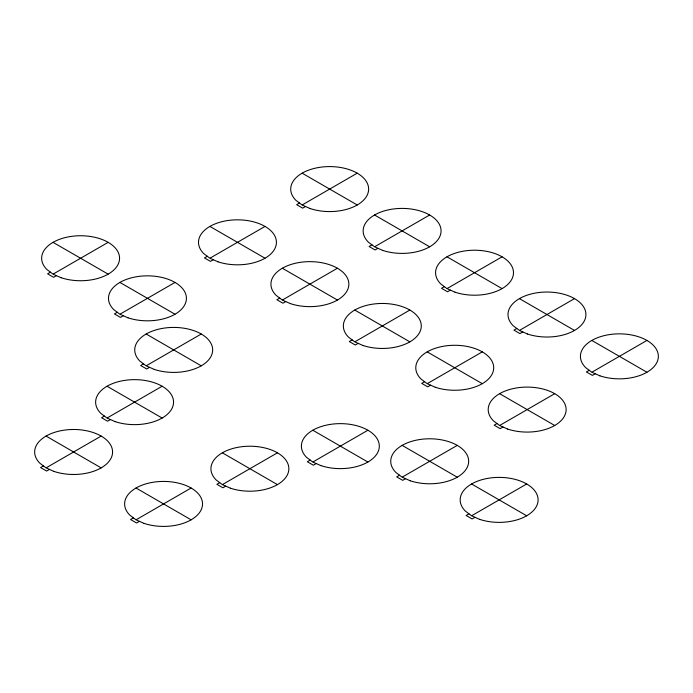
<?xml version="1.0" encoding="UTF-8"?>
<svg xmlns="http://www.w3.org/2000/svg" width="693" height="693" viewBox="0 0 693 693"><rect width="100%" height="100%" fill="white"/><g stroke="black" fill="none" stroke-linecap="round" stroke-linejoin="round"><path stroke-width="1.04" d="M50.442 272.193L47.592 273.839L53.595 277.304L56.445 275.658M53.448 273.926L108.151 242.342M207.302 256.271L204.444 257.917L210.447 261.382L213.305 259.736M299.515 203.023L296.665 204.678L302.668 208.143L305.518 206.497M210.3 258.004L265.012 226.42M302.52 204.764L357.224 173.172M117.299 312.274L114.449 313.929L120.452 317.394L123.302 315.739M120.305 314.007L175.008 282.423M143.546 363.86L140.696 365.514L146.699 368.979L149.549 367.325M146.552 365.592L201.256 334.009M279.729 298.085L276.871 299.731L282.874 303.196L285.733 301.55M371.942 244.846L369.092 246.491L375.095 249.956L377.945 248.311M282.727 299.818L337.439 268.234M374.948 246.578L429.651 214.995M104.435 416.086L101.576 417.74L107.58 421.205L110.438 419.56M107.432 417.818L162.136 386.235M43.451 465.93L40.601 467.576L46.604 471.041L49.463 469.395M46.457 467.662L101.161 436.07M352.157 339.899L349.298 341.545L355.301 345.019L358.16 343.364M444.378 286.659L441.519 288.305L447.522 291.77L450.381 290.124M355.162 341.632L409.866 310.048M447.375 288.392L502.079 256.808M133.411 517.862L130.561 519.516L136.564 522.981L139.414 521.327M136.417 519.594L191.121 488.011M219.733 482.657L216.874 484.312L222.886 487.777L225.736 486.122M222.739 484.39L277.443 452.806M424.584 381.713L421.734 383.368L427.737 386.833L430.587 385.178M516.805 328.473L513.946 330.128L519.949 333.593L522.808 331.938M427.59 383.446L482.293 351.862M519.802 330.206L574.506 298.622M310.195 460.074L307.337 461.72L313.34 465.194L316.199 463.539M313.201 461.807L367.905 430.223M399.54 475.225L396.691 476.879L402.694 480.344L405.544 478.698M402.546 476.957L457.25 445.374M497.011 423.536L494.161 425.181L500.164 428.646L503.014 427.001M589.232 370.296L586.373 371.942L592.376 375.407L595.235 373.761M500.017 425.268L554.721 393.685M592.229 372.028L646.941 340.436M468.979 513.825L466.12 515.479L472.124 518.944L474.982 517.29M471.976 515.557L526.689 483.974M302.122 173.172L357.224 204.989M374.549 214.995L429.651 246.803M446.976 256.808L502.079 288.617M519.412 298.622L574.506 330.44M591.839 340.436L646.941 372.254M209.91 226.42L265.012 258.229M282.337 268.234L337.439 300.043M354.764 310.048L409.866 341.857M427.191 351.862L482.293 383.679M499.618 393.685L554.721 425.493M53.049 242.342L108.151 274.151M471.586 483.974L526.689 515.791M119.906 282.423L175.008 314.241M402.148 445.374L457.25 477.191M146.154 334.009L201.256 365.826M312.803 430.223L367.905 462.04M107.034 386.235L162.136 418.052M222.34 452.806L277.443 484.624M46.059 436.07L101.161 467.888M136.019 488.011L191.121 519.828M310.195 208.567L302.122 204.989L295.928 200.329A38.964 22.497 0 0 1 322.912 166.926A38.964 22.497 0 0 1 368.044 192.992A38.964 22.497 0 0 1 310.195 208.567M382.623 250.381L374.549 246.803L368.355 242.143A38.964 22.497 0 0 1 395.339 208.749A38.964 22.497 0 0 1 440.471 234.806A38.964 22.497 0 0 1 382.623 250.381M455.05 292.195L446.976 288.617L440.791 283.965A38.964 22.497 0 0 1 467.766 250.563A38.964 22.497 0 0 1 512.898 276.62A38.964 22.497 0 0 1 455.05 292.195M527.477 334.009L519.412 330.44L513.218 325.779A38.964 22.497 0 0 1 540.193 292.377A38.964 22.497 0 0 1 585.334 318.433A38.964 22.497 0 0 1 527.477 334.009M599.904 375.831L591.839 372.254L585.646 367.593A38.964 22.497 0 0 1 612.621 334.191A38.964 22.497 0 0 1 657.761 360.256A38.964 22.497 0 0 1 599.904 375.831M217.974 261.807L209.91 258.229L203.716 253.569A38.964 22.497 0 0 1 230.691 220.166A38.964 22.497 0 0 1 275.831 246.232A38.964 22.497 0 0 1 217.974 261.807M290.402 303.621L282.337 300.043L276.143 295.383A38.964 22.497 0 0 1 303.118 261.989A38.964 22.497 0 0 1 348.258 288.045A38.964 22.497 0 0 1 290.402 303.621M362.829 345.435L354.764 341.857L348.57 337.205A38.964 22.497 0 0 1 375.545 303.803A38.964 22.497 0 0 1 420.686 329.859A38.964 22.497 0 0 1 362.829 345.435M435.265 387.248L427.191 383.679L420.998 379.019A38.964 22.497 0 0 1 447.981 345.616A38.964 22.497 0 0 1 493.113 371.673A38.964 22.497 0 0 1 435.265 387.248M507.692 429.071L499.618 425.493L493.425 420.833A38.964 22.497 0 0 1 520.408 387.43A38.964 22.497 0 0 1 565.54 413.496A38.964 22.497 0 0 1 507.692 429.071M61.123 277.728L53.049 274.151L46.864 269.49A38.964 22.497 0 0 1 73.839 236.088A38.964 22.497 0 0 1 118.971 262.153A38.964 22.497 0 0 1 61.123 277.728M127.98 317.81L119.906 314.241L113.713 309.58A38.964 22.497 0 0 1 140.696 276.178A38.964 22.497 0 0 1 185.828 302.235A38.964 22.497 0 0 1 127.98 317.81M410.221 480.769L402.148 477.191L395.954 472.531A38.964 22.497 0 0 1 422.938 439.128A38.964 22.497 0 0 1 468.07 465.194A38.964 22.497 0 0 1 410.221 480.769M154.227 369.395L146.154 365.826L139.96 361.166A38.964 22.497 0 0 1 166.935 327.763A38.964 22.497 0 0 1 212.075 353.82A38.964 22.497 0 0 1 154.227 369.395M479.651 519.36L471.586 515.791L465.393 511.131A38.964 22.497 0 0 1 492.368 477.728A38.964 22.497 0 0 1 537.508 503.785A38.964 22.497 0 0 1 479.651 519.36M320.868 465.609L312.803 462.04L306.609 457.38A38.964 22.497 0 0 1 333.584 423.977A38.964 22.497 0 0 1 378.724 450.034A38.964 22.497 0 0 1 320.868 465.609M115.107 421.621L107.034 418.052L100.849 413.392A38.964 22.497 0 0 1 127.824 379.989A38.964 22.497 0 0 1 172.955 406.055A38.964 22.497 0 0 1 115.107 421.621M230.414 488.193L222.34 484.624L216.147 479.963A38.964 22.497 0 0 1 243.122 446.561A38.964 22.497 0 0 1 288.262 472.617A38.964 22.497 0 0 1 230.414 488.193M54.132 471.465L46.059 467.888L39.873 463.227A38.964 22.497 0 0 1 66.849 429.825A38.964 22.497 0 0 1 111.98 455.89A38.964 22.497 0 0 1 54.132 471.465M144.092 523.397L136.019 519.828L129.834 515.168A38.964 22.497 0 0 1 156.809 481.765A38.964 22.497 0 0 1 201.94 507.822A38.964 22.497 0 0 1 144.092 523.397"/></g></svg>
